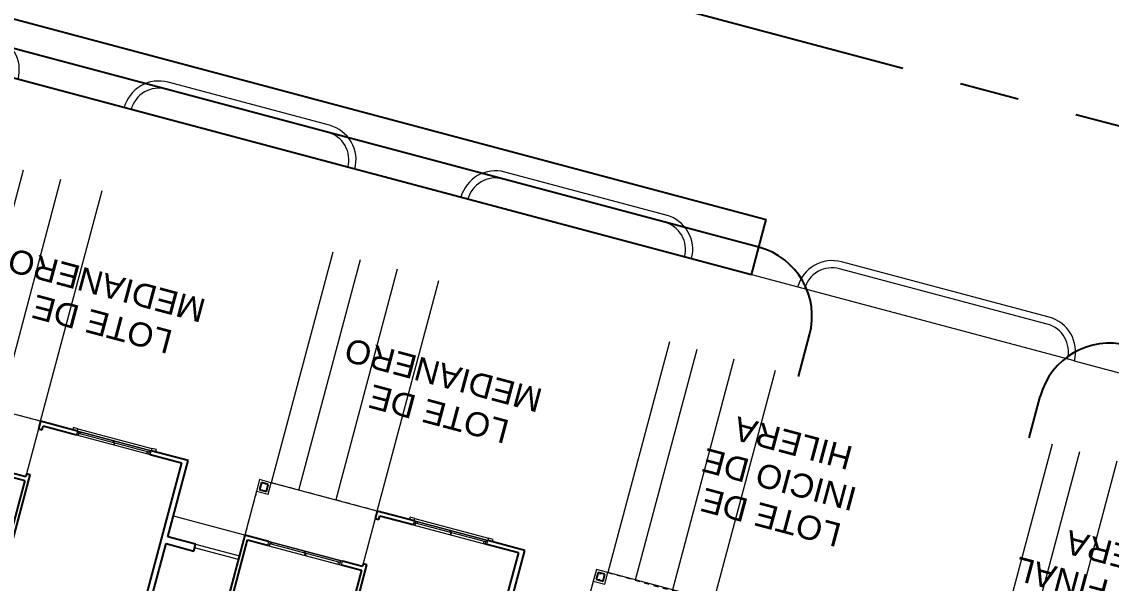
# Model space of a CAD drawing. Header units: metres. Extents: x 689715 to 690980, y 1005284 to 1006835.
# Drawn here: x 690656.4 to 690679.23, y 1005505.21 to 1005516.97 of the extents above; entities that cross this region are included whole.
import ezdxf

# ---------------------------------------------------------------- set-up
doc = ezdxf.new("R2010")
doc.units = ezdxf.units.M
doc.linetypes.add('CENTER', pattern=[2, 1.25, -0.25, 0.25, -0.25])
doc.linetypes.add('Dash', pattern=[0.006, 0.003, -0.003])
for name, color, linetype, lineweight in [('A-AREA', 250, 'Dash', 9), ('A-COLS', 52, 'Continuous', 9), ('A-FLOR', 250, 'Continuous', 9), ('A-GENM', 13, 'Continuous', 9), ('A-GLAZ', 151, 'Continuous', 9), ('A-WALL', 250, 'Continuous', 9), ('G-ANNO-TEXT', 2, 'Continuous', 9), ('X1$0$A-FLOR', 250, 'Continuous', 9), ('X2$0$A-FLOR', 250, 'Continuous', 9)]:
    doc.layers.add(name, color=color, linetype=linetype, lineweight=lineweight)
for name, color, linetype in [('A-BLDG', 7, 'Continuous'), ('C-CALLE-ACERA', 8, 'Continuous'), ('CALLES-CENTRO', 2, 'CENTER')]:
    doc.layers.add(name, color=color, linetype=linetype)
doc.styles.add('ARIAL', font='arial.ttf')

# ---------------------------------------------------------------- blocks, each defined once
blk = doc.blocks.new('FRESNO C')
at = {"layer": 'X1$0$A-FLOR', "color": 141}
for p, q in [((5.649999999999821, -1.4210854715202e-14), (5.649999999999807, 5.000000000000014)), ((6.449999999999903, 5.000000000000014), (6.449999999999918, -1.4210854715202e-14)), ((7.049999999999898, -1.4210854715202e-14), (7.049999999999898, 5.000000000000014)), ((0.49999999999973, -1.80000000000004), (7.049999999999898, -1.800000000000026))]:
    blk.add_line(p, q, dxfattribs=at)
for radius in [0.75, 0.6]:
    blk.add_arc((7.799999999999898, -1.80000000000004), radius, 180, 270, dxfattribs=at)
at = {"layer": 'G-ANNO-TEXT', "color": 141, "char_height": 0.5, "attachment_point": 1, "style": 'ARIAL'}
for s, insert, width in [('LOTE DE FINAL ', (1.9567540048578, 2.953583899203593), 5.2911375), ('DE HILERA', (2.552066504857791, 2.143297440870256), 3.655695000000001)]:
    blk.add_mtext(s, dxfattribs=dict(at, insert=insert, width=width))
blk = doc.blocks.new('Window-Sliding - VENTANA DE 1_60 X 1_20-675561-PLANO CLAVE')
at = {"layer": 'A-GLAZ'}
for p, q in [((0.8003658304546725, 0.03999999999999999), (-0.7996341695453272, 0.03999999999999999)), ((-0.7996341695453272, 0.03999999999999999), (-0.7996341695453272, -0.04254999999902379)), ((-0.7996341695453272, 0.04000000000097636), (0.8003658304546725, 0.04000000000097636)), ((-0.7615341697799087, -0.04254999999902379), (-0.7615341697799087, 0.04000000000097636)), ((-0.7615341697799087, 0.04000000000097636), (-0.7615341697799087, -0.04254999999902379)), ((-0.7266091695452884, 0.04000000000097636), (-0.7266091695452884, -0.001274999999028649)), ((-0.02185916954532734, 0.04000000000097636), (-0.02185916954532734, -0.001274999999028649)), ((0.000365830454672653, -0.001274999999028649), (0.000365830454672653, 0.04000000000097636)), ((0.7622658304671645, 0.04000000000097636), (0.7622658304671645, -0.04254999999902379)), ((0.8003658304546725, -0.04254999999902379), (0.8003658304546725, 0.03999999999999999)), ((-0.7996341695453272, -0.04254999999902379), (0.8003658304546725, -0.04254999999902379)), ((-0.7996341695453272, -0.04254999999902379), (0.8003658304546725, -0.04254999999902379)), ((-0.7996341692992297, -0.04254999999902379), (0.8003658304556447, -0.04254999999902379)), ((0.7622658304671645, -0.001274999999028649), (-0.7615341697799086, -0.001274999999028649)), ((0.000365830454672653, -0.001274999999028649), (0.000365830454672653, -0.04254999999902379)), ((0.02259083045467268, -0.04254999999902379), (0.02259083045467268, -0.001274999999028649)), ((0.7273408304547152, -0.04254999999902379), (0.7273408304547152, -0.001274999999028649))]:
    blk.add_line(p, q, dxfattribs=at)
blk = doc.blocks.new('M_MOLDURA SENCILLA PARA VENTANAS - Type 3-V2-PLANO CLAVE')
at = {"layer": 'A-GENM', "lineweight": 18}
for p, q in [((-0.675000000000009, 0.09000000000000012), (-0.7750000000000079, 0.09000000000000012)), ((-0.7750000000000079, 0.09000000000000012), (-0.7750000000000079, 0.04000000000000011)), ((-0.7750000000000079, 0.04000000000000011), (-0.675000000000009, 0.04000000000000011)), ((-0.675000000000009, 0.04000000000000011), (-0.675000000000009, 0.09000000000000012)), ((1.024999999999992, 0.09000000000000012), (0.9249999999999912, 0.09000000000000012)), ((0.9249999999999912, 0.09000000000000012), (0.9249999999999912, 0.04000000000000011)), ((0.926750023263787, 0.04000000000000011), (1.024999999999992, 0.04000000000000011)), ((1.024999999999992, 0.04000000000000011), (1.024999999999992, 0.09000000000000012))]:
    blk.add_line(p, q, dxfattribs=at)
at = {"layer": 'A-GENM'}
blk.add_line((-0.675000000000008, 0.09000000000000001), (0.924999999999992, 0.09000000000000001), dxfattribs=at)
blk = doc.blocks.new('M_Rectangular Column - 25X25-664251-PLANO CLAVE')
at = {"layer": 'A-COLS'}
for p, q in [((0.1250000000000005, 0.1250000000000036), (-0.1249999999999997, 0.1250000000000036)), ((-0.1249999999999997, 0.1250000000000036), (-0.1249999999999997, -0.1249999999999954)), ((0.1250000000000005, -0.1249999999999954), (0.1250000000000005, 0.1250000000000036)), ((-0.1249999999999997, -0.1249999999999954), (0.1250000000000005, -0.1249999999999954))]:
    blk.add_line(p, q, dxfattribs=at)
blk = doc.blocks.new('FRESNO B')
at = {"layer": 'A-AREA', "color": 141}
for p, q in [((7.300000000000029, 5.250000000000014), (7.300000000000029, 6.204096295797683)), ((4.749999999999904, 5.000000000000014), (7.050000000000193, 5.000000000000014))]:
    blk.add_line(p, q, dxfattribs=at)
at = {"layer": 'A-COLS', "color": 141, "lineweight": 25}
for p, q in [((7.250000000000195, 5.200000000000031), (7.100000000000197, 5.200000000000031)), ((7.100000000000197, 5.200000000000031), (7.100000000000197, 5.050000000000026)), ((7.100000000000197, 5.050000000000026), (7.250000000000195, 5.050000000000026)), ((7.250000000000195, 5.050000000000026), (7.250000000000195, 5.200000000000031))]:
    blk.add_line(p, q, dxfattribs=at)
at = {"layer": 'A-FLOR', "color": 141}
for p, q in [((-1.953992523340276e-13, 6.730000000000018), (0.9499999999999424, 6.730000000000004)), ((0.9499999999999424, 6.65000000000002), (-7.460698725481052e-14, 6.65000000000002)), ((-8.881784197001252e-14, 5.249999999999986), (-8.881784197001252e-14, 6.204096295797726)), ((-7.460698725481052e-14, 6.204096295797697), (1.549999999999887, 6.204096295797697)), ((7.300000000000029, 5.250000000000014), (7.300000000000029, 6.204096295797683)), ((4.749999999999897, 6.140048147898852), (4.669999999999934, 6.140048147898852)), ((4.749999999999897, 5.162048147898858), (4.749999999999897, 6.140048147898852)), ((4.749999999999904, 5.000000000000028), (7.050000000000193, 5.000000000000028))]:
    blk.add_line(p, q, dxfattribs=at)
at = {"layer": 'A-WALL', "color": 141, "lineweight": 25}
for p, q in [((-7.460698725481052e-14, 6.204096295797697), (-6.750155989720952e-14, 12.53000000000002)), ((7.300000000000029, 6.204096295797683), (7.300000000000043, 12.52999999999977)), ((1.669999999999892, 5.080000000000027), (1.669999999999892, 10.08000000000003)), ((1.549999999999894, 10.00000000000003), (1.549999999999887, 6.800000000000026)), ((7.220000000000031, 9.686811193653398), (7.220000000000031, 6.284096295797681)), ((4.669999999999913, 9.166811193653416), (4.669999999999906, 6.142048147898862)), ((4.749999999999904, 6.284096295797681), (4.749999999999911, 9.166811193653416)), ((1.549999999999887, 6.800000000000026), (0.9499999999999424, 6.800000000000026)), ((0.9499999999999424, 6.800000000000026), (0.9499999999999424, 6.65000000000002)), ((0.9499999999999424, 6.65000000000002), (1.549999999999887, 6.65000000000002)), ((1.549999999999887, 6.65000000000002), (1.549999999999887, 5.000000000000014)), ((5.184999999999992, 6.284096295797681), (4.749999999999904, 6.284096295797681)), ((4.749999999999904, 6.204096295797697), (5.184999999999992, 6.204096295797697)), ((4.749999999999904, 6.142048147898862), (4.749999999999904, 6.204096295797697)), ((7.220000000000031, 6.284096295797681), (6.784999999999986, 6.284096295797681)), ((6.784999999999986, 6.204096295797683), (7.300000000000029, 6.204096295797683)), ((4.669999999999906, 6.142048147898862), (4.749999999999904, 6.142048147898862)), ((2.349999999999884, 5.080000000000027), (1.669999999999892, 5.080000000000027)), ((4.669999999999906, 5.080000000000027), (3.949999999999886, 5.080000000000027)), ((4.669999999999906, 5.162048147898858), (4.669999999999906, 5.080000000000027)), ((4.749999999999904, 5.162048147898858), (4.669999999999906, 5.162048147898858)), ((4.749999999999904, 5.000000000000014), (4.749999999999904, 5.162048147898858)), ((1.549999999999887, 5.000000000000014), (2.349999999999884, 5.000000000000014)), ((3.949999999999886, 5.000000000000014), (4.749999999999904, 5.000000000000014))]:
    blk.add_line(p, q, dxfattribs=at)
at = {"layer": 'X1$0$A-FLOR', "color": 141}
for p, q in [((0.4999999999998082, -1.800000000000168), (7.79999999999988, -1.800000000000182)), ((0.4999999999998046, -2.40000000000002), (3.999999999999904, -2.400000000000034)), ((0.4999999999998046, -2.550000000000026), (3.999999999999904, -2.550000000000026))]:
    blk.add_line(p, q, dxfattribs=at)
for centre, radius, start, end in [((3.999999999999904, -1.800000000000026), 0.75, 270, 0), ((3.999999999999904, -1.800000000000026), 0.6, 270, 0), ((7.799999999999873, -1.800000000000054), 0.75, 180, 270.0000000000002), ((7.799999999999873, -1.800000000000054), 0.6, 180, 270.0000000000002)]:
    blk.add_arc(centre, radius, start, end, dxfattribs=at)
at = {"layer": 'X2$0$A-FLOR', "color": 141}
for p, q in [((4.749999999999908, 5.000000000000014), (4.749999999999908, -1.4210854715202e-14)), ((5.649999999999949, -1.4210854715202e-14), (5.649999999999949, 5.000000000000014)), ((6.450000000000038, 5.000000000000014), (6.450000000000038, -1.4210854715202e-14)), ((7.050000000000033, -1.4210854715202e-14), (7.050000000000033, 5.000000000000014))]:
    blk.add_line(p, q, dxfattribs=at)
at = {"layer": 'A-COLS', "color": 141}
blk.add_blockref('M_Rectangular Column - 25X25-664251-PLANO CLAVE', (7.175000000000193, 5.125000000000014), dxfattribs=at)
at = {"layer": 'A-GENM', "color": 141, "rotation": 180}
blk.add_blockref('M_MOLDURA SENCILLA PARA VENTANAS - Type 3-V2-PLANO CLAVE', (3.27675002326367, 5.04000000000002), dxfattribs=at)
at = {"layer": 'A-GLAZ', "color": 141, "rotation": 180}
for p in [(5.985365830454658, 6.244096295797689), (3.150365830454557, 5.04000000000002)]:
    blk.add_blockref('Window-Sliding - VENTANA DE 1_60 X 1_20-675561-PLANO CLAVE', p, dxfattribs=at)
at = {"layer": 'G-ANNO-TEXT', "color": 141, "char_height": 0.5, "attachment_point": 1, "style": 'ARIAL'}
for s, insert, width in [('LOTE DE ', (2.534416308166673, 2.953583899203593), 3.142615), ('MEDIANERO', (2.031707974833342, 2.143297440870256), 4.168774999999999)]:
    blk.add_mtext(s, dxfattribs=dict(at, insert=insert, width=width))
blk = doc.blocks.new('FRESNO A')
at = {"layer": 'A-COLS'}
h = blk.add_hatch(dxfattribs=at)
h.set_pattern_fill('FP_2', color=141, style=0, pattern_type=2)
h.set_pattern_definition([(49.99999999999999, (-60.87647028818293, 7.224945734754492), (0.4556770199074901, -0.04034170953528002), [0.048, -0.524]), (355, (-60.87647028818293, 7.224945734754492), (-0.08772022844793115, 0.4774622095213848), [0.038, -0.419]), (100.451, (-60.83847028818293, 7.221945734754492), (0.3676563626281205, 0.4379563894031687), [0.04, -0.445]), (46.184, (-60.87647028818293, 7.351945734754494), (0.6776120746636465, -0.1055219231725278), [0.071, -0.7859999999999999]), (96.63599999999998, (-60.82047028818293, 7.342945734754494), (0.5934750727977501, 0.618727999986832), [0.06099999999999998, -0.6679999999999996]), (351.184, (-60.87647028818293, 7.351945734754494), (0.5937771062446777, 0.6183015025856697), [0.057, -0.629]), (21, (-60.81347028818293, 7.319945734754491), (0.3789860528217545, -0.256200257155582), [0.048, -0.524]), (326, (-60.81347028818293, 7.319945734754491), (0.1547564319647091, 0.4601254685034858), [0.038, -0.419]), (71.45100000000001, (-60.78147028818293, 7.29894573475449), (0.5338849710407494, 0.2048019474927379), [0.04, -0.445]), (37.50000000000001, (-60.87647028818293, 7.224945734754492), (0.007874588010895286, 0.2114993873836487), [0.008, -0.406, 0.008, -0.417, -0.421]), (37.50000000000001, (-60.87647028818293, 7.224945734754492), (0.007874588010895286, 0.2114993873836487), [-0.8390000000000001, 0.008, -0.412]), (7.499999999999999, (-60.87647028818293, 7.224945734754492), (0.1666766369180628, 0.2509021695914251), [0.008, -0.234, 0.008, -0.396, -0.16]), (7.499999999999999, (-60.87647028818293, 7.224945734754492), (0.1666766369180628, 0.2509021695914251), [-0.647, 0.008, -0.152]), (327.5, (-61.01847028818293, 7.224945734754492), (0.3392980184879484, -0.01458953906577559), [0.008, -0.15, 0.008, -0.487, -0.657]), (327.5, (-61.01847028818293, 7.224945734754492), (0.3392980184879484, -0.01458953906577559), [-0.654, 0.008, -0.649]), (317.5, (-61.08147028818293, 7.224945734754492), (0.3702240791281796, 0.06358562128100498), [0.008, -0.198, 0.008, -0.321, -0.467]), (317.5, (-61.08147028818293, 7.224945734754492), (0.3702240791281796, 0.06358562128100498), [-0.535, 0.008, -0.458])])
h.paths.add_polyline_path([(7.100000000000065, 5.050000000000033), (7.250000000000085, 5.050000000000033), (7.250000000000085, 5.200000000000031), (7.100000000000065, 5.200000000000031), (7.100000000000065, 5.05739130434803)], flags=0)
at = {"layer": 'A-AREA', "color": 141}
for p, q in [((7.299999999999997, 5.250000000000036), (7.299999999999997, 6.204096295797761)), ((4.749999999999915, 5.039382239382341), (7.049999999999997, 5.003861003861097))]:
    blk.add_line(p, q, dxfattribs=at)
at = {"layer": 'A-COLS', "color": 141, "lineweight": 25}
for p, q in [((7.25, 5.200000000000038), (7.099999999999994, 5.200000000000038)), ((7.099999999999994, 5.200000000000038), (7.099999999999994, 5.050000000000033)), ((7.099999999999994, 5.050000000000033), (7.25, 5.050000000000033)), ((7.25, 5.050000000000033), (7.25, 5.200000000000038))]:
    blk.add_line(p, q, dxfattribs=at)
at = {"layer": 'A-FLOR', "color": 141}
for p, q in [((7.299999999999898, 5.250000000000036), (7.299999999999898, 6.204096295797775)), ((4.749999999999915, 5.000000000000099), (7.049999999999997, 5.000000000000099))]:
    blk.add_line(p, q, dxfattribs=at)
at = {"layer": 'X1$0$A-FLOR', "color": 141}
for p, q in [((4.749999999999901, 5.000000000000007), (4.749999999999901, -2.131628207280301e-14)), ((5.649999999999892, -2.131628207280301e-14), (5.649999999999892, 5.000000000000007)), ((6.449999999999989, 5.000000000000014), (6.449999999999989, -7.105427357601002e-15)), ((7.049999999999983, -7.105427357601002e-15), (7.049999999999983, 5.000000000000014)), ((-1.250000000000242, -1.800000000000004), (7.800000000000026, -1.800000000000011)), ((-0.5000000000002416, -2.40000000000002), (3.999999999999943, -2.400000000000013)), ((-0.5000000000002416, -2.550000000000018), (3.999999999999943, -2.550000000000011))]:
    blk.add_line(p, q, dxfattribs=at)
for centre, radius, start, end in [((3.999999999999943, -1.800000000000061), 0.75, 270, 0), ((3.999999999999943, -1.800000000000061), 0.6, 270, 0), ((7.800000000000026, -1.800000000000075), 0.75, 180, 270), ((7.800000000000026, -1.800000000000075), 0.6, 180, 270)]:
    blk.add_arc(centre, radius, start, end, dxfattribs=at)
at = {"layer": 'A-COLS', "color": 141}
blk.add_blockref('M_Rectangular Column - 25X25-664251-PLANO CLAVE', (7.174999999999997, 5.125000000000028), dxfattribs=at)
at = {"layer": 'G-ANNO-TEXT', "color": 141, "char_height": 0.5, "attachment_point": 1, "style": 'ARIAL'}
for s, insert, width in [('LOTE DE ', (2.55483552264559, 3.253583899203583), 3.142615), ('INICIO DE ', (2.435773022645591, 2.443297440870246), 3.447256249999999), ('HILERA', (2.740043855978925, 1.633010982536909), 2.501265)]:
    blk.add_mtext(s, dxfattribs=dict(at, insert=insert, width=width))

msp = doc.modelspace()

# ---------------------------------------------------------------- linework, layer by layer
at = {"layer": 'C-CALLE-ACERA', "linetype": 'Continuous', "ltscale": 5}
for p, q in [((690619.5334531998, 1005526.819441474), (690671.9994050137, 1005512.826030478)), ((690671.8447817318, 1005512.246296369), (690619.3788299174, 1005526.239707363)), ((690671.6901584483, 1005511.666562255), (690619.2242066348, 1005525.659973252)), ((690672.6756238802, 1005509.540801713), (690672.9075588048, 1005510.410402883)), ((690677.506741479, 1005508.252274357), (690677.7386764031, 1005509.121875526))]:
    msp.add_line(p, q, dxfattribs=at)
at = {"layer": 'C-CALLE-ACERA', "linetype": 'Continuous', "ltscale": 5, "flags": 128}
msp.add_lwpolyline([(690671.6901416961, 1005511.666499445), (690671.9994050137, 1005512.826030478)], dxfattribs=at)
at = {"layer": 'C-CALLE-ACERA', "linetype": 'Continuous', "ltscale": 5}
for centre, radius, start, end in [((690671.4582235251, 1005510.796961089), 1.500000000059576, 345.0660436411612, 75.06604363256812), ((690679.1880116827, 1005508.735317319), 1.500000000007095, 75.06604364116122, 165.0660436314222)]:
    msp.add_arc(centre, radius, start, end, dxfattribs=at)
at = {"layer": 'CALLES-CENTRO', "linetype": 'CENTER', "ltscale": 5, "flags": 128}
msp.add_lwpolyline([(690620.5127339917, 1005530.491090857), (690746.2667250849, 1005496.950723793), (690856.6641620834, 1005467.506166785)], dxfattribs=at)

# ---------------------------------------------------------------- block references
at = {"layer": 'A-BLDG'}
for name, p, rotation in [('FRESNO B', (690662.6751957525, 1005512.208057255), 165.0663971945302), ('FRESNO B', (690669.7286274468, 1005510.326807315), 165.0663971945302), ('FRESNO A', (690676.7820591414, 1005508.445557376), 165.066691336882), ('FRESNO C', (690684.8017143556, 1005506.30660197), 165.066691336882)]:
    msp.add_blockref(name, p, dxfattribs=dict(at, rotation=rotation))

doc.saveas('drawing.dxf')
